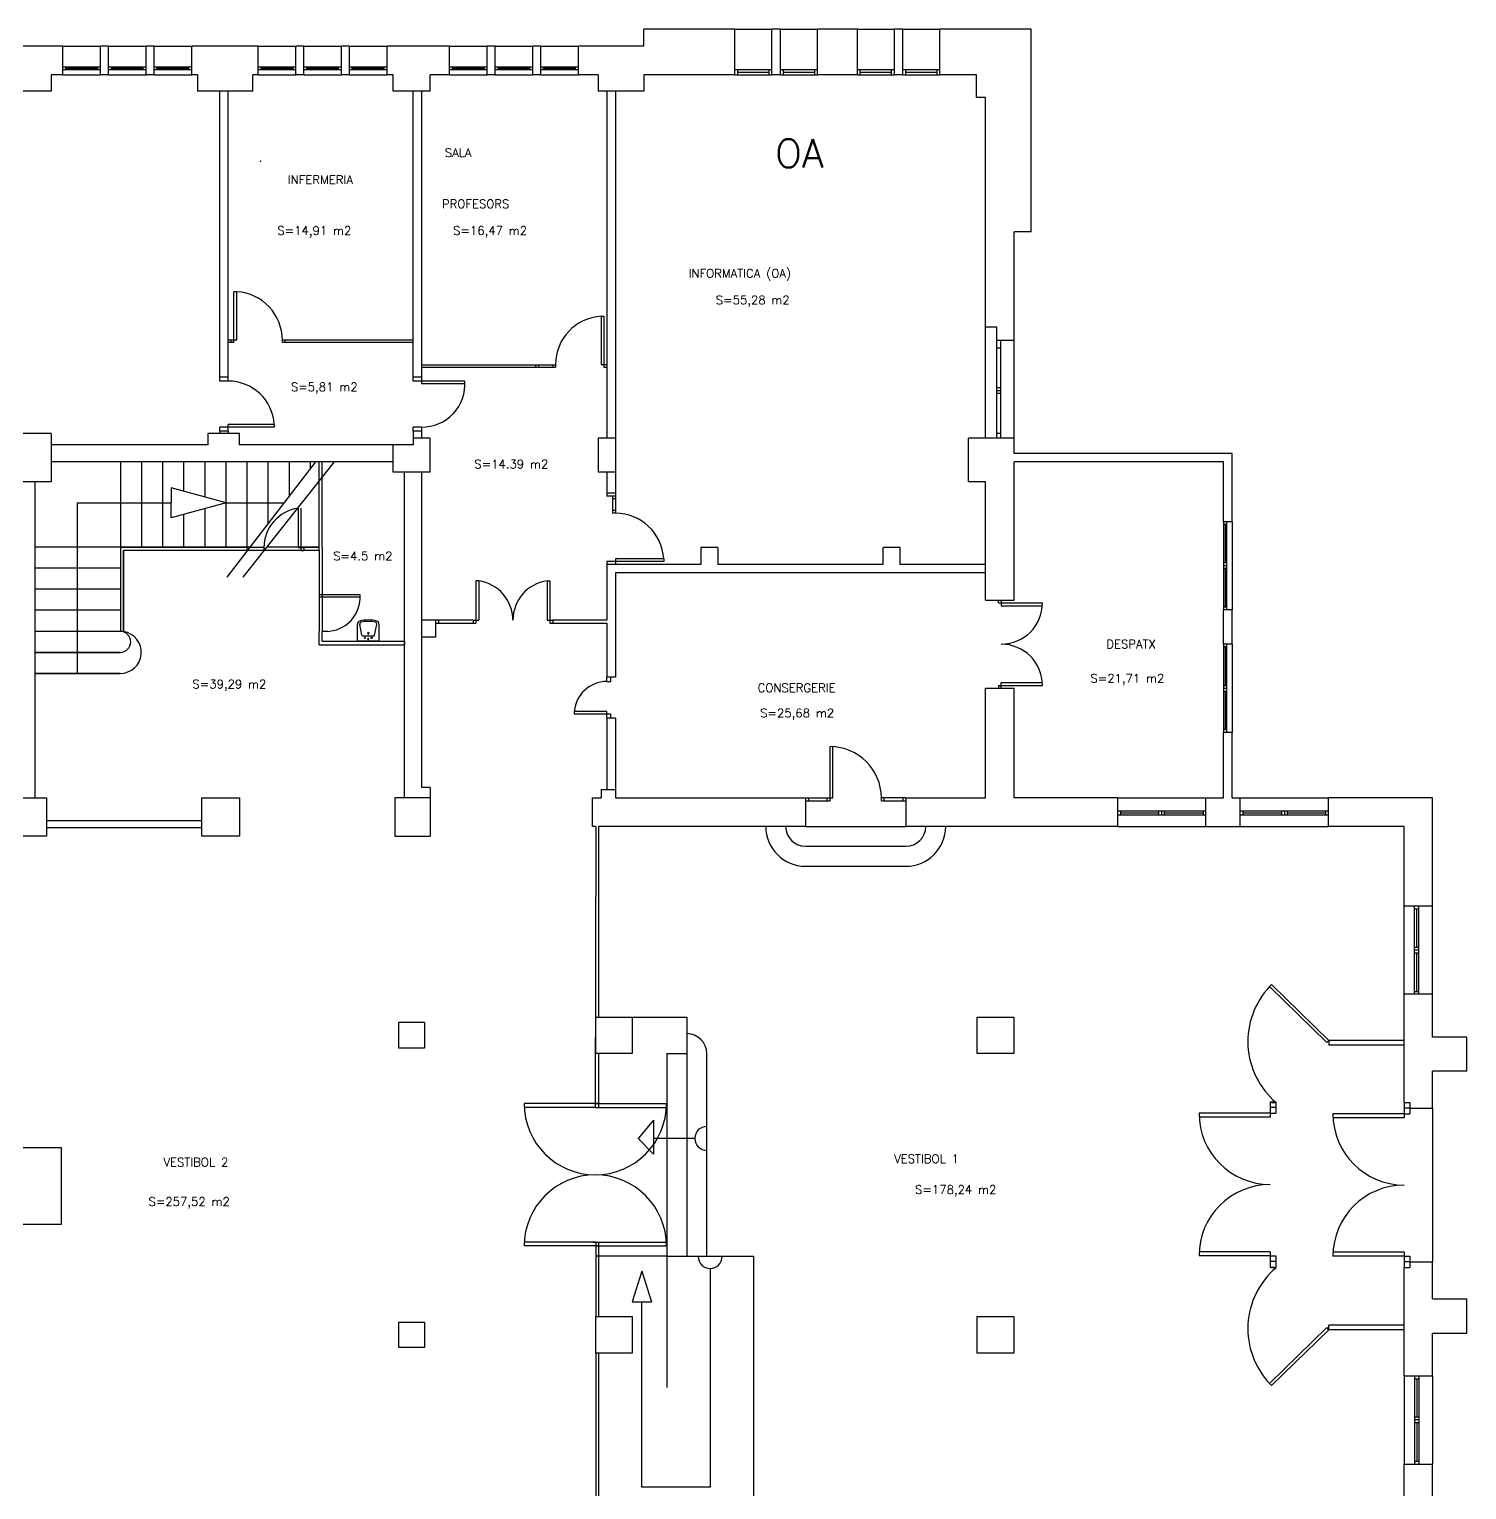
# Model space of a CAD drawing. Extents: x 188 to 272, y -39 to 198.
# Drawn here: x 246.71 to 271.95, y -18.04 to 7.61 of the extents above; entities that cross this region are included whole.
import ezdxf

# ---------------------------------------------------------------- set-up
doc = ezdxf.new("R2010")
doc.units = 0
doc.header["$MEASUREMENT"] = 0
doc.layers.get('0').update_dxf_attribs({"linetype": 'CONTINUOUS'})
for name, color, linetype in [('ESCA', 4, 'CONTINUOUS'), ('MURO', 1, 'CONTINUOUS'), ('PUER', 5, 'CONTINUOUS'), ('RETR', 7, 'CONTINUOUS'), ('SANE', 4, 'CONTINUOUS'), ('SUP', 7, 'CONTINUOUS'), ('TABI', 3, 'CONTINUOUS'), ('TEXT', 7, 'CONTINUOUS'), ('VENT', 2, 'CONTINUOUS')]:
    doc.layers.add(name, color=color, linetype=linetype)
doc.layers.get('0').off()
doc.styles.add('SIMPLEX', font='simplex.shx')
doc.styles.add('SIMPLEX8', font='simplex.shx')

# ---------------------------------------------------------------- blocks, each defined once
blk = doc.blocks.new('SANLA060')
at = {"color": 0, "linetype": 'ByBlock'}
for p, q in [((-0.29, 0), (0.29, 0)), ((-0.309, -0.02), (-0.309, -0.478)), ((-0.181, -0.168), (-0.243, -0.477)), ((0.162, -0.155), (-0.162, -0.155)), ((0.181, -0.168), (0.243, -0.477)), ((0.309, -0.02), (0.309, -0.478))]:
    blk.add_line(p, q, dxfattribs=at)
for centre in [(-0.098, -0.096), (0.098, -0.096)]:
    blk.add_circle(centre, 0.0172, dxfattribs=at)
for centre, radius, start, end in [((-0.29, -0.02), 0.0196, 89.9999, 179.9998), ((0.29, -0.02), 0.0196, 0, 90), ((-0.162, -0.174), 0.0196, 90, 162.3498), ((0, -0.226), 0.0221, 360, 359.9999), ((0.001, -0.061), 0.0172, 360, 359.9999), ((0, -0.226), 0.0123, 360, 359.9999), ((0.162, -0.174), 0.0196, 17.6501, 90), ((-0.211, -0.478), 0.0982, 180, 254.4101), ((-0.196, -0.492), 0.0491, 162.3499, 255.7102), ((0, 0.279), 0.884, 254.4101, 285.5899), ((0, 0.279), 0.844, 255.7102, 284.2801), ((0.196, -0.492), 0.0491, 284.2801, 17.6501), ((0.211, -0.478), 0.0982, 285.59, 0.0001)]:
    blk.add_arc(centre, radius, start, end, dxfattribs=at)

msp = doc.modelspace()

# ---------------------------------------------------------------- linework, layer by layer
at = {"layer": 'ESCA'}
for p, q in [((248.316, -2.972), (248.316, 0.008)), ((248.686, -1.487), (248.686, 0.008)), ((249.056, -1.487), (249.056, 0.008)), ((249.426, -0.507), (249.426, 0.008)), ((249.796, -0.608), (249.796, 0.008)), ((250.166, -1.487), (250.166, 0.008)), ((250.186, -2.015), (251.741, 0.008)), ((252.065, 0.008), (250.459, -2.015)), ((250.536, -1.56), (250.536, 0.008)), ((250.906, -1.079), (250.906, 0.008)), ((251.276, -0.598), (251.276, 0.008)), ((251.646, -0.116), (251.646, 0.008)), ((246.806, -0.342), (246.806, -5.892)), ((249.202, -0.445), (249.202, -0.71)), ((250.166, -0.71), (249.202, -0.445)), ((247.556, -3.707), (247.556, -0.71)), ((247.556, -0.71), (249.202, -0.71)), ((247.556, -2.967), (247.556, -0.71)), ((247.556, -0.71), (249.202, -0.71)), ((249.202, -0.975), (249.202, -0.71)), ((250.166, -0.71), (249.202, -0.975)), ((250.166, -0.71), (251.189, -0.71)), ((250.166, -0.71), (250.536, -0.71)), ((249.426, -1.487), (249.426, -0.914)), ((249.796, -1.487), (249.796, -0.812)), ((250.592, -1.487), (246.806, -1.487)), ((250.592, -1.487), (248.306, -1.487)), ((251.801, -1.487), (250.878, -1.487)), ((251.801, -1.487), (250.878, -1.487)), ((250.906, -1.487), (250.906, -1.452)), ((251.851, -1.487), (251.851, -2.967)), ((248.366, -2.972), (248.366, -1.547)), ((250.546, -1.547), (248.366, -1.547)), ((251.801, -1.547), (250.83, -1.547)), ((251.801, -1.547), (251.801, -2.967)), ((248.306, -1.857), (246.806, -1.857)), ((248.306, -1.857), (246.806, -1.857)), ((248.306, -2.227), (246.806, -2.227)), ((248.306, -2.227), (246.806, -2.227)), ((248.306, -2.597), (246.806, -2.597)), ((248.306, -2.597), (246.806, -2.597)), ((248.306, -2.967), (246.806, -2.967)), ((248.306, -2.967), (246.806, -2.967)), ((248.306, -3.337), (246.806, -3.337)), ((246.806, -3.337), (248.306, -3.337)), ((248.306, -3.707), (246.806, -3.707)), ((246.806, -3.707), (248.306, -3.707)), ((260.341, -6.392), (262.101, -6.392)), ((260.341, -6.742), (262.101, -6.742)), ((260.341, -7.092), (262.101, -7.092)), ((257.296, -9.742), (258.256, -9.742)), ((258.256, -9.742), (258.256, -13.942)), ((257.906, -10.382), (258.256, -10.382)), ((257.906, -10.382), (257.906, -13.362)), ((258.606, -13.942), (258.606, -10.382)), ((271.351, -11.342), (271.351, -14.042)), ((257.668, -11.551), (257.399, -11.872)), ((257.668, -11.551), (257.668, -12.147)), ((257.399, -11.872), (257.668, -12.147)), ((258.396, -11.872), (257.668, -11.872)), ((257.906, -13.362), (257.906, -16.248)), ((257.906, -13.942), (259.426, -13.942)), ((259.426, -13.942), (259.426, -18.992)), ((257.466, -14.205), (257.296, -14.745)), ((257.466, -14.205), (257.636, -14.745)), ((258.666, -14.158), (258.666, -17.995)), ((257.296, -14.745), (257.636, -14.745)), ((257.466, -17.995), (257.466, -14.745)), ((258.666, -17.995), (257.466, -17.995))]:
    msp.add_line(p, q, dxfattribs=at)
for centre, radius, start, end in [((248.306, -3.152), 0.185, 270, 90), ((248.306, -3.337), 0.37, 270, 80.6676), ((260.341, -6.392), 0.7, 180, 270), ((260.341, -6.392), 0.35, 180, 270), ((262.101, -6.392), 0.35, 270, 0), ((262.101, -6.392), 0.7, 270, 0), ((258.256, -10.382), 0.35, 0, 90), ((258.606, -11.872), 0.21, 90, 270), ((258.666, -13.948), 0.21, 180, 0)]:
    msp.add_arc(centre, radius, start, end, dxfattribs=at)
at = {"layer": 'MURO'}
for p, q in [((257.501, 7.308), (257.501, 7.608)), ((259.101, 7.608), (257.501, 7.608)), ((259.101, 6.808), (259.101, 7.608)), ((259.751, 6.808), (259.751, 7.608)), ((259.901, 7.608), (259.751, 7.608)), ((259.901, 6.808), (259.901, 7.608)), ((260.551, 6.808), (260.551, 7.608)), ((261.251, 7.608), (260.551, 7.608)), ((261.251, 6.808), (261.251, 7.608)), ((261.901, 6.808), (261.901, 7.608)), ((262.051, 7.608), (261.901, 7.608)), ((262.051, 6.808), (262.051, 7.608)), ((264.301, 7.608), (262.701, 7.608)), ((262.701, 6.808), (262.701, 7.608)), ((264.301, 4.048), (264.301, 7.608)), ((247.301, 7.308), (246.231, 7.308)), ((247.301, 6.808), (247.301, 7.308)), ((247.961, 6.808), (247.961, 7.308)), ((248.101, 7.308), (247.961, 7.308)), ((248.101, 6.808), (248.101, 7.308)), ((248.761, 6.808), (248.761, 7.308)), ((248.901, 7.308), (248.761, 7.308)), ((248.901, 6.808), (248.901, 7.308)), ((249.561, 6.808), (249.561, 7.308)), ((250.731, 7.308), (249.561, 7.308)), ((250.731, 6.808), (250.731, 7.308)), ((251.391, 6.808), (251.391, 7.308)), ((251.531, 7.308), (251.391, 7.308)), ((251.531, 6.808), (251.531, 7.308)), ((252.191, 6.808), (252.191, 7.308)), ((252.331, 7.308), (252.191, 7.308)), ((252.331, 6.808), (252.331, 7.308)), ((252.991, 6.808), (252.991, 7.308)), ((254.091, 7.308), (252.991, 7.308)), ((254.091, 6.808), (254.091, 7.308)), ((254.751, 6.808), (254.751, 7.308)), ((254.891, 7.308), (254.751, 7.308)), ((254.891, 6.808), (254.891, 7.308)), ((255.551, 6.808), (255.551, 7.308)), ((255.691, 7.308), (255.551, 7.308)), ((255.691, 6.808), (255.691, 7.308)), ((257.501, 7.308), (256.351, 7.308)), ((256.351, 6.808), (256.351, 7.308)), ((247.091, 6.808), (247.091, 6.518)), ((247.301, 6.808), (247.091, 6.808)), ((248.101, 6.808), (247.961, 6.808)), ((248.901, 6.808), (248.761, 6.808)), ((249.661, 6.808), (249.561, 6.808)), ((249.661, 6.808), (249.661, 6.518)), ((250.633, 6.518), (250.633, 6.808)), ((250.731, 6.808), (250.633, 6.808)), ((251.531, 6.808), (251.391, 6.808)), ((252.331, 6.808), (252.191, 6.808)), ((253.101, 6.808), (252.991, 6.808)), ((253.101, 6.518), (253.101, 6.808)), ((253.751, 6.518), (253.751, 6.808)), ((254.091, 6.808), (253.751, 6.808)), ((254.891, 6.808), (254.751, 6.808)), ((255.691, 6.808), (255.551, 6.808)), ((256.701, 6.808), (256.351, 6.808)), ((256.701, 6.808, 0.003), (256.701, 6.518, 0.003)), ((257.501, 6.808, 0.003), (257.501, 6.518, 0.003)), ((259.101, 6.808), (257.501, 6.808)), ((259.901, 6.808), (259.751, 6.808)), ((261.251, 6.808), (260.551, 6.808)), ((262.051, 6.808), (261.901, 6.808)), ((263.341, 6.808), (262.701, 6.808)), ((263.341, 6.408), (263.341, 6.808)), ((247.091, 6.518), (246.271, 6.518)), ((250.633, 6.518), (249.661, 6.518)), ((253.751, 6.518), (253.101, 6.518)), ((257.501, 6.518), (256.701, 6.518)), ((263.501, 6.408), (263.341, 6.408)), ((263.501, 0.428), (263.501, 6.408)), ((264.001, 0.158), (264.001, 4.048)), ((264.301, 4.048), (264.001, 4.048)), ((263.701, 2.378), (263.501, 2.378)), ((263.701, 2.14), (263.701, 2.378)), ((264.001, 2.14), (263.701, 2.14)), ((247.091, 0.508), (246.376, 0.508)), ((247.091, 0.508), (247.091, -0.342)), ((249.853, 0.308), (247.091, 0.308)), ((249.853, 0.308), (249.853, 0.508)), ((250.403, 0.508), (249.853, 0.508)), ((250.403, 0.308), (250.403, 0.508)), ((253.451, 0.308), (250.403, 0.308)), ((253.101, -0.172), (253.101, 0.308)), ((253.751, 0.428), (253.451, 0.428)), ((253.451, 0.428), (253.451, 0.308)), ((253.751, -0.172), (253.751, 0.428)), ((256.701, 0.428, 0.003), (256.701, -0.172, 0.003)), ((257.001, 0.428), (256.701, 0.428)), ((257.001, 0.428), (257.001, -0.172)), ((263.201, -0.342), (263.201, 0.428)), ((264.001, 0.428), (263.201, 0.428)), ((253.101, 0.008), (247.091, 0.008)), ((267.831, 0.158), (264.001, 0.158)), ((264.001, -2.417), (264.001, 0.008)), ((267.681, 0.008), (264.001, 0.008)), ((267.681, -1.042), (267.681, 0.008)), ((267.831, -1.042), (267.831, 0.158)), ((253.751, -0.172), (253.101, -0.172)), ((253.301, -5.892), (253.301, -0.172)), ((253.601, -5.712), (253.601, -0.172)), ((257.001, -0.172), (256.701, -0.172)), ((247.091, -0.342), (246.366, -0.342)), ((263.501, -0.342, 0.003), (263.201, -0.342, 0.003)), ((263.501, -2.417), (263.501, -0.342)), ((267.831, -1.042), (267.681, -1.042)), ((263.501, -2.417), (264.001, -2.417)), ((253.851, -2.772), (253.601, -2.772)), ((253.851, -3.072), (253.851, -2.772)), ((267.831, -2.592), (267.681, -2.592)), ((267.681, -3.192), (267.681, -2.592)), ((267.831, -3.192), (267.831, -2.592)), ((253.851, -3.072), (253.601, -3.072)), ((267.831, -3.192), (267.681, -3.192)), ((263.501, -3.967), (264.001, -3.967)), ((263.501, -5.892), (263.501, -3.967)), ((264.001, -5.892), (264.001, -3.967)), ((267.831, -4.742), (267.681, -4.742)), ((267.681, -5.892), (267.681, -4.742)), ((267.831, -5.892), (267.831, -4.742)), ((246.351, -5.892), (247.011, -5.892)), ((247.011, -5.892), (247.011, -6.567)), ((249.741, -5.892), (250.401, -5.892)), ((249.741, -6.567), (249.741, -5.892)), ((250.401, -5.892), (250.401, -6.567)), ((253.131, -5.892), (253.131, -6.567)), ((253.751, -5.892), (253.131, -5.892)), ((253.751, -5.712), (253.601, -5.712)), ((253.751, -5.712), (253.751, -6.567)), ((256.601, -6.392), (256.601, -5.892)), ((256.601, -5.892), (256.751, -5.892)), ((256.751, -5.742), (256.751, -5.892)), ((256.751, -5.742), (257.001, -5.742)), ((257.001, -5.742), (257.001, -5.892)), ((257.001, -5.892), (260.341, -5.892)), ((260.341, -5.892), (260.341, -6.392)), ((262.101, -5.892), (263.501, -5.892)), ((262.101, -5.892), (262.101, -6.392)), ((265.821, -5.892), (264.001, -5.892)), ((265.821, -6.392), (265.821, -5.892)), ((267.371, -5.892), (267.681, -5.892)), ((267.371, -6.392), (267.371, -5.892)), ((267.831, -5.892), (267.971, -5.892)), ((267.971, -6.392), (267.971, -5.892)), ((271.351, -5.892), (269.521, -5.892)), ((269.521, -6.392), (269.521, -5.892)), ((271.351, -7.792), (271.351, -5.892)), ((249.741, -6.297), (247.011, -6.297)), ((256.656, -6.392), (256.601, -6.392)), ((260.341, -6.392), (256.706, -6.392)), ((265.821, -6.392), (262.101, -6.392)), ((267.371, -6.392), (267.971, -6.392)), ((270.851, -6.392), (269.521, -6.392)), ((270.851, -7.792), (270.851, -6.392)), ((247.011, -6.567), (246.351, -6.567)), ((249.741, -6.417), (247.011, -6.417)), ((250.401, -6.567), (249.741, -6.567)), ((253.131, -6.567), (253.751, -6.567)), ((271.351, -7.792), (270.851, -7.792)), ((271.351, -9.342), (270.851, -9.342)), ((270.851, -11.242), (270.851, -9.342)), ((271.351, -10.092), (271.351, -9.342)), ((271.951, -10.092), (271.351, -10.092)), ((271.951, -10.692), (271.951, -10.092)), ((271.951, -10.692), (271.351, -10.692)), ((271.351, -11.342), (271.351, -10.692)), ((271.351, -14.692), (271.351, -14.042)), ((270.851, -16.042), (270.851, -14.142)), ((271.351, -14.692), (271.951, -14.692)), ((271.951, -15.292), (271.951, -14.692)), ((271.351, -15.292), (271.951, -15.292)), ((271.351, -16.042), (271.351, -15.292)), ((270.851, -16.042), (271.351, -16.042)), ((270.851, -17.592), (271.351, -17.592)), ((270.851, -18.992), (270.851, -17.592)), ((271.351, -19.492), (271.351, -17.592))]:
    msp.add_line(p, q, dxfattribs=at)
at = {"layer": 'MURO', "color": 1}
for p, q in [((256.656, -10.382), (256.656, -9.742)), ((256.656, -9.742), (257.296, -9.742)), ((257.296, -9.742), (257.296, -10.382)), ((263.356, -10.382), (263.356, -9.742)), ((263.356, -9.742), (263.996, -9.742)), ((263.996, -9.742), (263.996, -10.382)), ((253.651, -9.837), (253.201, -9.837)), ((253.201, -10.287), (253.201, -9.837)), ((253.651, -9.837), (253.651, -10.287)), ((253.651, -10.287), (253.201, -10.287)), ((257.296, -10.382), (256.656, -10.382)), ((263.996, -10.382), (263.356, -10.382)), ((270.951, -11.342), (271.351, -11.342)), ((270.951, -14.042), (271.351, -14.042)), ((253.201, -15.097), (253.651, -15.097)), ((253.201, -15.547), (253.201, -15.097)), ((253.651, -15.097), (253.651, -15.547)), ((256.656, -15.642), (256.656, -15.002)), ((256.656, -15.002), (257.296, -15.002)), ((257.296, -15.002), (257.296, -15.642)), ((263.356, -15.642), (263.356, -15.002)), ((263.356, -15.002), (263.996, -15.002)), ((263.996, -15.002), (263.996, -15.642)), ((253.651, -15.547), (253.201, -15.547)), ((257.296, -15.642), (256.656, -15.642)), ((263.996, -15.642), (263.356, -15.642))]:
    msp.add_line(p, q, dxfattribs=at)
at = {"layer": 'PUER'}
for p, q in [((250.303, 2.108), (250.303, 2.998)), ((250.353, 2.996), (250.303, 2.996)), ((250.353, 2.148), (250.353, 2.996)), ((256.751, 2.566, 0.003), (256.751, 1.718, 0.003)), ((256.751, 2.566, 0.003), (256.801, 2.566, 0.003)), ((256.801, 2.568, 0.003), (256.801, 1.675, 0.003)), ((250.353, 2.148), (250.253, 2.148)), ((250.303, 2.108), (250.253, 2.108)), ((251.203, 2.148), (251.153, 2.148)), ((251.153, 2.108), (251.153, 2.148)), ((251.203, 2.108), (251.153, 2.108)), ((255.601, 1.715, 0.003), (255.951, 1.715, 0.003)), ((255.601, 1.675, 0.003), (255.951, 1.675, 0.003)), ((255.651, 1.715, 0.003), (255.651, 1.675, 0.003)), ((255.901, 1.715, 0.003), (255.901, 1.675, 0.003)), ((255.951, 1.718, 0.003), (255.951, 1.675, 0.003)), ((256.751, 1.718, 0.003), (256.851, 1.718, 0.003)), ((256.801, 1.675, 0.003), (256.851, 1.675, 0.003)), ((250.053, 1.428), (250.053, 1.498)), ((250.203, 1.498), (250.053, 1.498)), ((250.203, 1.428), (250.053, 1.428)), ((250.203, 1.428), (250.203, 1.498)), ((253.451, 1.428), (253.451, 1.498)), ((254.359, 1.428), (253.451, 1.428)), ((253.601, 1.378), (253.601, 1.498)), ((254.361, 1.378), (253.601, 1.378)), ((251.012, 0.618), (250.053, 0.618)), ((250.053, 0.548), (250.053, 0.618)), ((251.012, 0.668), (250.203, 0.668)), ((250.203, 0.548), (250.203, 0.668)), ((251.012, 0.668), (251.012, 0.618)), ((253.601, 0.618), (253.451, 0.618)), ((253.451, 0.548), (253.451, 0.618)), ((253.601, 0.548), (253.601, 0.618)), ((256.851, -0.542, 0.003), (256.851, -0.592, 0.003)), ((256.851, -0.545, 0.003), (256.851, -0.592, 0.003)), ((257.001, -0.592, 0.003), (256.851, -0.592, 0.003)), ((256.951, -0.592, 0.003), (256.951, -0.894, 0.003)), ((257.001, -0.642, 0.003), (256.951, -0.642, 0.003)), ((257.001, -0.545, 0.003), (257.001, -0.892, 0.003)), ((251.43, -0.804, 0.002), (251.43, -1.497, 0.002)), ((251.48, -0.804, 0.002), (251.48, -1.547, 0.002)), ((257.001, -0.842, 0.003), (256.951, -0.842, 0.003)), ((257.001, -0.892, 0.003), (256.951, -0.892, 0.003)), ((251.43, -1.497, 0.002), (251.53, -1.497, 0.002)), ((251.48, -1.547, 0.002), (251.53, -1.547, 0.002)), ((256.851, -1.742, 0.003), (256.851, -1.785, 0.003)), ((257.851, -1.742, 0.003), (256.851, -1.742, 0.003)), ((257.001, -1.692, 0.003), (257.001, -1.792, 0.003)), ((257.85, -1.692, 0.003), (257.001, -1.692, 0.003)), ((257.85, -1.692, 0.003), (257.85, -1.742, 0.003)), ((254.551, -2.079, 0.002), (254.551, -2.822, 0.002)), ((254.601, -2.079, 0.002), (254.551, -2.079, 0.002)), ((254.601, -2.079, 0.002), (254.601, -2.772, 0.002)), ((255.801, -2.079, 0.002), (255.801, -2.772, 0.002)), ((255.801, -2.079, 0.002), (255.851, -2.079, 0.002)), ((255.851, -2.079, 0.002), (255.851, -2.822, 0.002)), ((252.52, -2.326), (251.801, -2.326)), ((252.522, -2.365), (251.801, -2.365)), ((263.726, -2.467), (263.726, -2.417)), ((263.726, -2.467), (264.501, -2.467)), ((263.776, -2.417), (263.776, -2.517)), ((263.776, -2.517), (264.501, -2.517)), ((254.501, -2.772), (254.601, -2.772, 0)), ((255.801, -2.772, 0.002), (255.901, -2.772, 0.002)), ((254.501, -2.822, -0.001), (254.551, -2.822, 0)), ((255.851, -2.822, 0.002), (255.901, -2.822, 0.002)), ((256.851, -3.848, 0.003), (256.851, -3.772, 0.003)), ((256.921, -3.848, 0.003), (256.921, -3.772, 0.003)), ((256.851, -3.848, 0.003), (256.921, -3.848, 0.003)), ((263.726, -3.917), (264.501, -3.917)), ((263.726, -3.917), (263.726, -3.967)), ((263.776, -3.967), (263.776, -3.867)), ((263.776, -3.867), (264.501, -3.867)), ((256.921, -4.422, 0.003), (256.277, -4.422, 0.003)), ((256.851, -4.372, 0.003), (256.279, -4.372, 0.003)), ((256.279, -4.372, 0.003), (256.279, -4.422, 0.003)), ((256.851, -4.492, 0.003), (256.851, -4.372, 0.003)), ((256.921, -4.492, 0.003), (256.921, -4.422, 0.003)), ((260.771, -5.942), (260.771, -4.992)), ((260.821, -5.892), (260.821, -4.994)), ((260.341, -5.892), (260.821, -5.892)), ((260.391, -5.892), (260.391, -5.942)), ((260.721, -5.942), (260.721, -5.892)), ((262.101, -5.892), (261.671, -5.892)), ((261.671, -5.942), (261.671, -5.892)), ((261.721, -5.942), (261.721, -5.892)), ((262.051, -5.892), (262.051, -5.942)), ((260.341, -5.942), (260.771, -5.942)), ((261.671, -5.942), (262.101, -5.942)), ((256.656, -6.392), (256.649, -11.332)), ((256.706, -6.392), (256.706, -9.742)), ((268.488, -9.207), (268.523, -9.171)), ((268.488, -9.207), (269.496, -10.188)), ((268.523, -9.171), (269.531, -10.152)), ((269.531, -10.152), (269.496, -10.188)), ((270.851, -10.152), (269.531, -10.152)), ((269.531, -10.152), (269.531, -10.232)), ((270.851, -10.232), (269.531, -10.232)), ((256.706, -10.382), (256.706, -11.332)), ((256.706, -11.262), (255.399, -11.262)), ((256.649, -11.262), (257.899, -11.262)), ((268.499, -11.232), (268.499, -11.502)), ((268.521, -11.241), (268.601, -11.241)), ((268.599, -11.232), (268.599, -11.432)), ((270.851, -11.242), (270.851, -11.512)), ((270.951, -11.242), (270.951, -11.442)), ((256.649, -11.332), (255.401, -11.332)), ((256.649, -11.332), (257.897, -11.332)), ((268.499, -11.432), (267.249, -11.432)), ((268.499, -11.502), (267.251, -11.502)), ((268.599, -11.332), (268.499, -11.332)), ((270.851, -11.442), (269.601, -11.442)), ((270.851, -11.512), (269.603, -11.512)), ((270.951, -11.342), (270.851, -11.342)), ((256.702, -13.762), (255.399, -13.762)), ((256.656, -13.692), (255.401, -13.692)), ((256.603, -13.692), (257.897, -13.692)), ((256.649, -13.762), (257.899, -13.762)), ((256.656, -13.692), (256.656, -15.002)), ((256.702, -13.692), (256.706, -15.002)), ((256.706, -13.942), (256.656, -13.942)), ((268.499, -13.932), (267.249, -13.932)), ((268.499, -13.862), (267.251, -13.862)), ((268.499, -13.862), (268.499, -14.132)), ((268.599, -14.032), (268.499, -14.032)), ((270.851, -13.942), (269.601, -13.942)), ((270.851, -13.872), (269.603, -13.872)), ((270.851, -13.872), (270.851, -14.142)), ((270.951, -14.042), (270.851, -14.042)), ((268.601, -14.144), (268.521, -14.144)), ((268.488, -16.177), (269.496, -15.196)), ((268.523, -16.213), (269.531, -15.232)), ((269.531, -15.232), (269.496, -15.196)), ((270.851, -15.152), (269.531, -15.152)), ((269.531, -15.232), (269.531, -15.152)), ((270.851, -15.232), (269.531, -15.232)), ((256.656, -15.642), (256.656, -18.992)), ((256.706, -15.642), (256.706, -18.992)), ((268.488, -16.177), (268.523, -16.213))]:
    msp.add_line(p, q, dxfattribs=at)
at = {"layer": 'PUER', "color": 3}
msp.add_line((253.901, -2.822), (253.901, -2.772), dxfattribs=at)
at = {"layer": 'PUER', "color": 5}
for p, q in [((268.499, -11.232), (268.599, -11.232)), ((270.851, -11.242), (270.951, -11.242)), ((268.499, -11.432), (268.599, -11.432)), ((270.851, -11.442), (270.951, -11.442)), ((268.499, -13.932), (268.599, -13.932)), ((268.599, -13.932), (268.599, -14.132)), ((270.851, -13.942), (270.951, -13.942)), ((270.951, -13.942), (270.951, -14.142)), ((268.499, -14.132), (268.599, -14.132)), ((270.851, -14.142), (270.951, -14.142))]:
    msp.add_line(p, q, dxfattribs=at)
at = {"layer": 'PUER'}
for centre, radius, start, end in [((250.303, 2.148), 0.85, 0, 86.6277), ((256.801, 1.718, 0.003), 0.85, 93.3723, 180), ((250.203, 0.618), 0.81, 3.539, 90), ((253.601, 1.378), 0.76, 270, 3.7722), ((251.53, -1.497, 0.002), 0.7, 98.2132, 180), ((257.001, -1.742, 0.003), 0.85, 3.3723, 90), ((254.501, -2.772), 0.7, 0, 81.7868), ((255.901, -2.772, 0.002), 0.7, 98.2132, 180), ((251.92, -2.365), 0.602, 270, 3.7722), ((263.776, -2.467), 0.725, 270, 0), ((263.776, -3.917), 0.725, 0, 90), ((256.851, -4.422, 0.003), 0.574, 90, 175.0027), ((260.771, -5.892), 0.9, 0, 90), ((269.514, -10.17), 1.407, 136.8031, 229.5488), ((256.649, -11.262), 1.25, 180, 270), ((256.649, -11.262), 1.25, 270, 0), ((268.499, -11.432), 1.25, 180, 270), ((270.851, -11.442), 1.25, 180, 270), ((256.649, -13.762), 1.25, 90, 180), ((256.649, -13.762), 1.25, 0, 90), ((268.499, -13.932), 1.25, 90, 180), ((270.851, -13.942), 1.25, 90, 180), ((269.514, -15.214), 1.407, 130.4512, 223.1969)]:
    msp.add_arc(centre, radius, start, end, dxfattribs=at)
at = {"layer": 'RETR', "color": 3}
for p, q in [((257.001, -3.772, 0.003), (256.851, -3.772, 0.003)), ((257.001, -4.492, 0.003), (256.851, -4.492, 0.003))]:
    msp.add_line(p, q, dxfattribs=at)
at = {"layer": 'TABI'}
for p, q in [((250.053, 1.498), (250.053, 6.518)), ((250.203, 1.498), (250.203, 6.518)), ((253.451, 1.498), (253.451, 6.518)), ((253.601, 1.498), (253.601, 6.518)), ((256.851, 6.518, 0.003), (256.851, 0.428, 0.003)), ((257.001, 6.518, 0.003), (257.001, 0.428, 0.003)), ((250.253, 2.148), (250.203, 2.148)), ((250.253, 2.108), (250.203, 2.108)), ((250.253, 2.108), (250.253, 2.148)), ((251.203, 2.108), (251.203, 2.148)), ((253.451, 2.148), (251.203, 2.148)), ((253.451, 2.108), (251.203, 2.108)), ((253.596, 1.715), (255.601, 1.715)), ((253.596, 1.675), (255.601, 1.675)), ((255.601, 1.715, 0.003), (255.601, 1.675, 0.003)), ((253.601, 1.498), (253.451, 1.498)), ((250.203, 0.548), (250.053, 0.548)), ((250.053, 0.548), (250.053, 0.508)), ((250.203, 0.548), (250.203, 0.508)), ((253.451, 0.548), (253.451, 0.428)), ((253.601, 0.548), (253.451, 0.548)), ((253.601, 0.428), (253.601, 0.548)), ((256.851, -0.172, 0.003), (256.851, -0.542, 0.003)), ((257.001, -0.172, 0.003), (257.001, -0.542, 0.003)), ((257.001, -0.542, 0.003), (256.851, -0.542, 0.003)), ((258.801, -1.492, 0.003), (258.501, -1.492, 0.003)), ((258.501, -1.492, 0.003), (258.501, -1.792, 0.003)), ((258.801, -1.492, 0.003), (258.801, -1.792, 0.003)), ((261.701, -1.792), (261.701, -1.492)), ((262.001, -1.492, 0.003), (261.701, -1.492, 0.003)), ((262.001, -1.792), (262.001, -1.492)), ((258.501, -1.792, 0.003), (256.851, -1.792, 0.003)), ((256.851, -1.795, 0.003), (256.851, -2.772, 0.003)), ((261.701, -1.792, 0.003), (258.801, -1.792, 0.003)), ((263.501, -1.792, 0.003), (262.001, -1.792, 0.003)), ((257.001, -1.942, 0.003), (257.001, -3.772, 0.003)), ((263.501, -1.942, 0.003), (257.001, -1.942, 0.003)), ((254.501, -2.772), (253.851, -2.772)), ((254.501, -2.772, 0.002), (254.501, -2.822, 0.002)), ((256.851, -2.772), (255.901, -2.772)), ((255.901, -2.772, 0.002), (255.901, -2.822, 0.002)), ((253.851, -2.822, -0.002), (254.501, -2.822, -0.001)), ((255.901, -2.822, 0.002), (256.851, -2.822, 0.003)), ((256.851, -2.822, 0.003), (256.851, -3.772, 0.003)), ((256.851, -4.492, 0.003), (256.851, -5.742, 0.003)), ((257.001, -4.492, 0.003), (257.001, -5.742, 0.003))]:
    msp.add_line(p, q, dxfattribs=at)
at = {"layer": 'TEXT', "color": 3}
for p, q in [((251.801, -1.547), (251.801, 0.008)), ((251.851, -1.487), (251.851, 0.008)), ((248.316, -2.972), (248.316, -1.487)), ((248.316, -1.487), (250.83, -1.487)), ((250.83, -1.497, 0.002), (250.83, -1.547)), ((251.53, -1.487, 0.002), (251.53, -1.547, 0.002)), ((251.53, -1.487, 0.002), (251.801, -1.487)), ((251.851, -1.487), (251.851, -1.547)), ((250.83, -1.547), (248.366, -1.547)), ((248.366, -1.547), (248.366, -2.972)), ((251.801, -1.547), (251.53, -1.547)), ((251.801, -1.547), (251.801, -2.326)), ((251.851, -1.547), (251.851, -2.326)), ((251.801, -3.203), (251.801, -2.967)), ((251.851, -3.14), (251.851, -2.967)), ((251.801, -3.203), (253.301, -3.203)), ((251.851, -3.14), (253.301, -3.14))]:
    msp.add_line(p, q, dxfattribs=at)
at = {"layer": 'TEXT', "color": 5}
for p, q in [((251.951, -2.967), (251.851, -2.967)), ((253.301, -3.14), (253.301, -3.203)), ((257.906, -13.942), (256.706, -13.942))]:
    msp.add_line(p, q, dxfattribs=at)
at = {"layer": 'TEXT', "color": 4}
msp.add_lwpolyline([(246.273, -13.378), (247.273, -13.378), (247.273, -12.037), (246.273, -12.037)], close=True, dxfattribs=at)
at = {"layer": 'VENT', "color": 2}
for p, q in [((259.101, 7.608), (259.751, 7.608)), ((259.901, 7.608), (260.551, 7.608)), ((261.251, 7.608), (261.901, 7.608)), ((262.051, 7.608), (262.701, 7.608)), ((247.301, 7.308), (247.961, 7.308)), ((248.101, 7.308), (248.761, 7.308)), ((248.901, 7.308), (249.561, 7.308)), ((250.731, 7.308), (251.391, 7.308)), ((251.531, 7.308), (252.191, 7.308)), ((252.331, 7.308), (252.991, 7.308)), ((254.091, 7.308), (254.751, 7.308)), ((254.091, 7.308), (254.751, 7.308)), ((254.891, 7.308), (255.551, 7.308)), ((254.891, 7.308), (255.551, 7.308)), ((255.691, 7.308), (256.351, 7.308)), ((255.691, 7.308), (256.351, 7.308)), ((247.301, 6.948), (247.961, 6.948)), ((248.101, 6.948), (248.761, 6.948)), ((248.901, 6.948), (249.561, 6.948)), ((250.731, 6.948), (251.391, 6.948)), ((251.531, 6.948), (252.191, 6.948)), ((252.331, 6.948), (252.991, 6.948)), ((254.091, 6.948), (254.751, 6.948)), ((254.891, 6.948), (255.551, 6.948)), ((255.691, 6.948), (256.351, 6.948)), ((247.301, 6.898), (247.961, 6.898)), ((247.301, 6.808), (247.961, 6.808)), ((248.101, 6.898), (248.761, 6.898)), ((248.101, 6.808), (248.761, 6.808)), ((248.901, 6.898), (249.561, 6.898)), ((248.901, 6.808), (249.561, 6.808)), ((250.731, 6.898), (251.391, 6.898)), ((250.731, 6.808), (251.391, 6.808)), ((251.531, 6.898), (252.191, 6.898)), ((251.531, 6.808), (252.191, 6.808)), ((252.331, 6.898), (252.991, 6.898)), ((252.331, 6.808), (252.991, 6.808)), ((254.091, 6.898), (254.751, 6.898)), ((254.091, 6.808), (254.751, 6.808)), ((254.891, 6.898), (255.551, 6.898)), ((254.891, 6.808), (255.551, 6.808)), ((255.691, 6.898), (256.351, 6.898)), ((255.691, 6.808), (256.351, 6.808)), ((259.101, 6.898), (259.751, 6.898)), ((259.101, 6.808), (259.751, 6.808)), ((259.901, 6.898), (260.551, 6.898)), ((259.901, 6.808), (260.551, 6.808)), ((261.251, 6.898), (261.901, 6.898)), ((261.251, 6.808), (261.901, 6.808)), ((262.051, 6.898), (262.701, 6.898)), ((262.051, 6.808), (262.701, 6.808)), ((265.821, -5.892), (267.371, -5.892)), ((267.971, -5.892), (269.521, -5.892)), ((265.821, -6.122), (267.371, -6.122)), ((267.971, -6.122), (269.521, -6.122)), ((265.821, -6.192), (267.371, -6.192)), ((265.821, -6.392), (267.371, -6.392)), ((267.971, -6.192), (269.521, -6.192)), ((267.971, -6.392), (269.521, -6.392)), ((270.851, -9.342), (270.851, -7.792)), ((271.031, -9.342), (271.031, -7.792)), ((271.111, -9.342), (271.111, -7.792)), ((271.351, -9.342), (271.351, -7.792)), ((270.851, -16.042), (270.851, -17.592)), ((271.031, -16.042), (271.031, -17.592)), ((271.111, -16.042), (271.111, -17.592)), ((271.351, -16.042), (271.351, -17.592))]:
    msp.add_line(p, q, dxfattribs=at)
at = {"layer": 'VENT'}
for p, q in [((247.351, 6.898), (247.351, 6.948)), ((247.911, 6.898), (247.911, 6.948)), ((248.151, 6.898), (248.151, 6.948)), ((248.711, 6.898), (248.711, 6.948)), ((248.951, 6.898), (248.951, 6.948)), ((249.511, 6.898), (249.511, 6.948)), ((250.781, 6.898), (250.781, 6.948)), ((251.341, 6.898), (251.341, 6.948)), ((251.581, 6.898), (251.581, 6.948)), ((252.141, 6.898), (252.141, 6.948)), ((252.381, 6.898), (252.381, 6.948)), ((252.941, 6.898), (252.941, 6.948)), ((254.141, 6.898), (254.141, 6.948)), ((254.701, 6.898), (254.701, 6.948)), ((254.941, 6.898), (254.941, 6.948)), ((255.501, 6.898), (255.501, 6.948)), ((255.741, 6.898), (255.741, 6.948)), ((256.301, 6.898), (256.301, 6.948)), ((247.351, 6.923), (247.911, 6.923)), ((248.151, 6.923), (248.711, 6.923)), ((248.951, 6.923), (249.511, 6.923)), ((250.781, 6.923), (251.341, 6.923)), ((251.581, 6.923), (252.141, 6.923)), ((252.381, 6.923), (252.941, 6.923)), ((254.141, 6.923), (254.701, 6.923)), ((254.941, 6.923), (255.501, 6.923)), ((255.741, 6.923), (256.301, 6.923)), ((259.151, 6.808), (259.151, 6.898)), ((259.151, 6.853), (259.701, 6.853)), ((259.701, 6.808), (259.701, 6.898)), ((259.951, 6.808), (259.951, 6.898)), ((259.951, 6.853), (260.501, 6.853)), ((260.501, 6.808), (260.501, 6.898)), ((261.301, 6.808), (261.301, 6.898)), ((261.301, 6.853), (261.851, 6.853)), ((261.851, 6.808), (261.851, 6.898)), ((262.101, 6.808), (262.101, 6.898)), ((262.101, 6.853), (262.651, 6.853)), ((262.651, 6.808), (262.651, 6.898)), ((263.701, 0.428), (263.701, 2.14)), ((263.771, 0.428), (263.771, 2.14)), ((263.701, 2.015), (263.771, 2.015)), ((263.701, 1.315), (263.771, 1.315)), ((263.701, 1.265), (263.771, 1.265)), ((263.701, 1.215), (263.771, 1.215)), ((263.701, 0.515), (263.771, 0.515)), ((267.681, -1.042), (267.681, -2.592)), ((267.731, -1.092), (267.681, -1.092)), ((267.706, -1.092), (267.706, -1.76)), ((267.731, -1.042), (267.731, -2.592)), ((267.831, -1.042), (267.831, -2.592)), ((267.681, -1.76), (267.731, -1.76)), ((267.681, -1.81), (267.731, -1.81)), ((267.681, -1.86), (267.731, -1.86)), ((267.706, -1.86), (267.706, -2.542)), ((267.731, -2.542), (267.681, -2.542)), ((267.681, -3.192), (267.681, -4.742)), ((267.731, -3.242), (267.681, -3.242)), ((267.706, -3.242), (267.706, -3.917)), ((267.731, -3.192), (267.731, -4.742)), ((267.831, -3.192), (267.831, -4.742)), ((267.681, -3.917), (267.731, -3.917)), ((267.681, -3.917), (267.731, -3.917)), ((267.681, -3.967), (267.731, -3.967)), ((267.681, -4.017), (267.731, -4.017)), ((267.706, -4.017), (267.706, -4.692)), ((267.731, -4.692), (267.681, -4.692)), ((265.871, -6.122), (265.871, -6.192)), ((266.546, -6.192), (266.546, -6.122)), ((266.596, -6.192), (266.596, -6.122)), ((266.646, -6.192), (266.646, -6.122)), ((267.321, -6.122), (267.321, -6.192)), ((268.021, -6.122), (268.021, -6.192)), ((268.705, -6.192), (268.705, -6.122)), ((268.755, -6.192), (268.755, -6.122)), ((268.805, -6.192), (268.805, -6.122)), ((269.471, -6.122), (269.471, -6.192)), ((265.871, -6.157), (266.546, -6.157)), ((266.646, -6.157), (267.321, -6.157)), ((268.021, -6.157), (268.705, -6.157)), ((268.805, -6.157), (269.471, -6.157)), ((271.031, -7.842), (271.111, -7.842)), ((271.071, -8.517), (271.071, -7.842)), ((271.111, -8.517), (271.031, -8.517)), ((271.111, -8.567), (271.031, -8.567)), ((271.111, -8.617), (271.031, -8.617)), ((271.111, -8.617), (271.031, -8.617)), ((271.071, -9.292), (271.071, -8.617)), ((271.031, -9.292), (271.111, -9.292)), ((271.031, -16.092), (271.111, -16.092)), ((271.071, -16.092), (271.071, -16.767)), ((271.111, -16.767), (271.031, -16.767)), ((271.111, -16.767), (271.031, -16.767)), ((271.111, -16.817), (271.031, -16.817)), ((271.111, -16.867), (271.031, -16.867)), ((271.071, -16.867), (271.071, -17.542)), ((271.031, -17.542), (271.111, -17.542))]:
    msp.add_line(p, q, dxfattribs=at)

# ---------------------------------------------------------------- block references
at = {"layer": 'SANE', "xscale": 0.6167370850133693, "yscale": 0.6167370850133693, "zscale": 0.6167370850133593, "rotation": 180}
msp.add_blockref('SANLA060', (252.662, -3.14), dxfattribs=at)

# ---------------------------------------------------------------- texts
at = {"layer": 'SUP'}
for s, style, p in [('S=14,91 m2', 'SIMPLEX8', (251.066, 3.997)), ('S=16,47 m2', 'SIMPLEX8', (254.152, 3.997)), ('S=55,28 m2', 'SIMPLEX8', (258.764, 2.777)), ('S=5,81 m2', 'SIMPLEX8', (251.304, 1.251)), ('S=14.39 m2', 'SIMPLEX8', (254.525, -0.105)), ('S=4.5 m2', 'SIMPLEX8', (252.046, -1.719)), ('S=39,29 m2', 'SIMPLEX8', (249.574, -3.969)), ('S=21,71 m2', 'SIMPLEX8', (265.342, -3.867)), ('S=25,68 m2', 'SIMPLEX', (259.544, -4.477)), ('S=178,24 m2', 'SIMPLEX8', (262.264, -12.846)), ('S=257,52 m2', 'SIMPLEX8', (248.804, -13.057))]:
    msp.add_text(s, height=0.15, dxfattribs=dict(at, style=style)).set_placement(p)
at = {"layer": 'TEXT'}
for s, style, p in [('SALA', 'SIMPLEX8', (254.006, 5.365)), ('.', 'SIMPLEX8', (250.736, 5.285)), ('INFERMERIA', 'SIMPLEX', (251.249, 4.891)), ('PROFESORS', 'SIMPLEX8', (253.956, 4.465)), ('INFORMATICA (OA)', 'SIMPLEX8', (258.286, 3.245)), ('DESPATX', 'SIMPLEX8', (265.622, -3.266)), ('CONSERGERIE', 'SIMPLEX8', (259.5, -4.034)), ('VESTIBOL 2', 'SIMPLEX8', (249.066, -12.365)), ('VESTIBOL 1', 'SIMPLEX8', (261.896, -12.305))]:
    msp.add_text(s, height=0.15, dxfattribs=dict(at, style=style)).set_placement(p)
at = {"layer": 'TEXT', "color": 4, "insert": (259.805, 5.679), "char_height": 0.5, "width": 2.1036, "attachment_point": 1, "style": 'SIMPLEX'}
msp.add_mtext('\\pt0.5;OA', dxfattribs=at)

doc.saveas('drawing.dxf')
